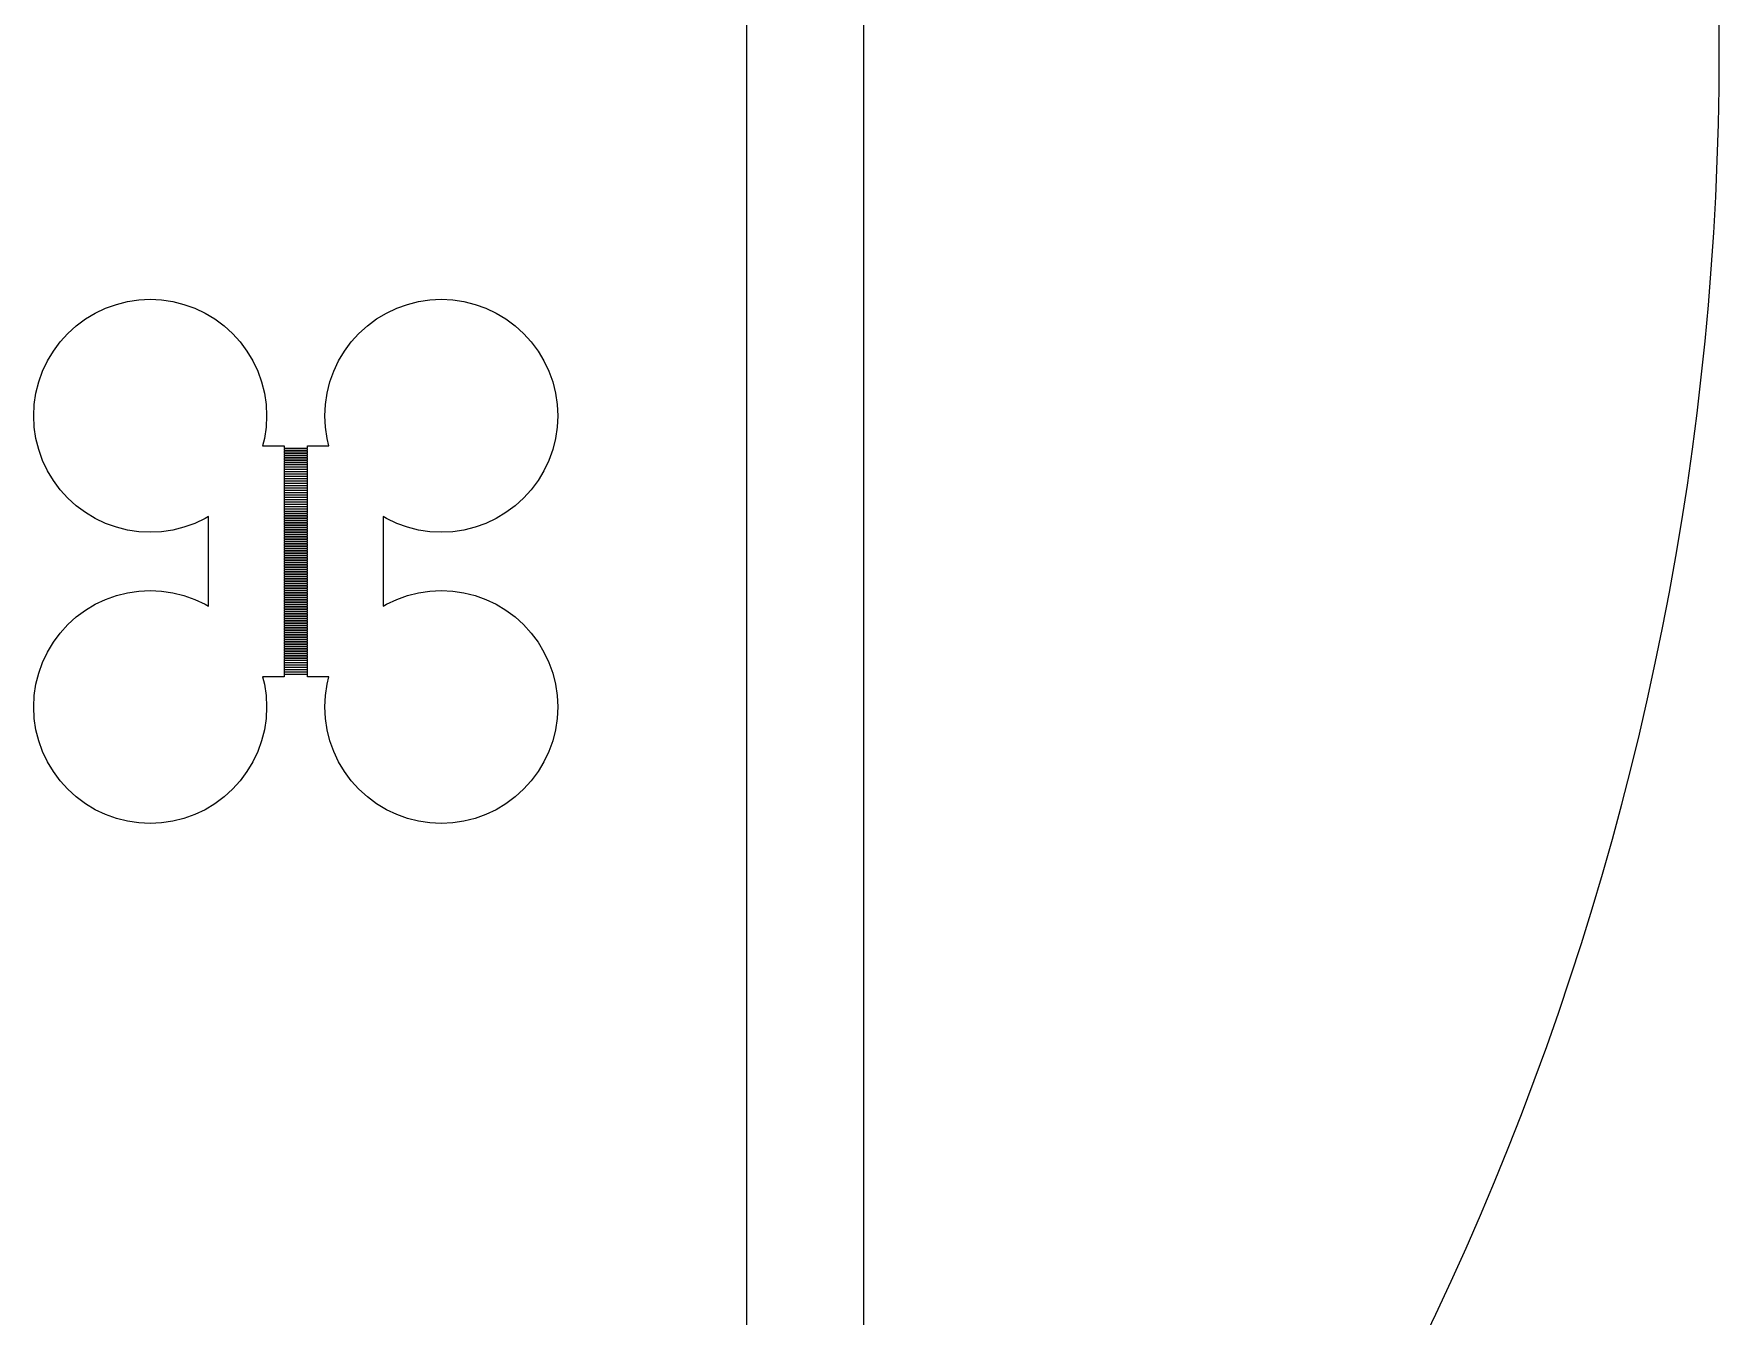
# Model space of a CAD drawing. Extents: x -18 to 83, y -18 to 83.
# Drawn here: x 54 to 82.95, y 10.54 to 32.56 of the extents above; entities that cross this region are included whole.
import ezdxf

# ---------------------------------------------------------------- set-up
doc = ezdxf.new("R2010")
doc.units = 0

msp = doc.modelspace()

# ---------------------------------------------------------------- linework, layer by layer
for p, q in [((68.25, 67.25), (68.25, -2.75)), ((66.25, -1.75), (66.25, 66.25)), ((82.95, 32.25), (82.9462, 32.8722)), ((82.9462, 31.6278), (82.95, 32.25)), ((82.9347, 31.0058), (82.9462, 31.6278)), ((82.9156, 30.3839), (82.9347, 31.0058)), ((82.8889, 29.7623), (82.9156, 30.3839)), ((82.8546, 29.141), (82.8889, 29.7623)), ((82.8126, 28.5203), (82.8546, 29.141)), ((82.763, 27.9001), (82.8126, 28.5203)), ((55.0572, 27.7638), (55.2346, 27.8477)), ((55.2346, 27.8477), (55.4194, 27.9139)), ((55.4194, 27.9139), (55.6098, 27.9616)), ((55.6098, 27.9616), (55.804, 27.9904)), ((55.804, 27.9904), (56, 28)), ((56, 28), (56.196, 27.9904)), ((56.196, 27.9904), (56.3902, 27.9616)), ((56.3902, 27.9616), (56.5806, 27.9139)), ((56.5806, 27.9139), (56.7654, 27.8477)), ((56.7654, 27.8477), (56.9428, 27.7638)), ((60.0572, 27.7638), (60.2346, 27.8477)), ((60.2346, 27.8477), (60.4194, 27.9139)), ((60.4194, 27.9139), (60.6098, 27.9616)), ((60.6098, 27.9616), (60.804, 27.9904)), ((60.804, 27.9904), (61, 28)), ((61, 28), (61.196, 27.9904)), ((61.196, 27.9904), (61.3902, 27.9616)), ((61.3902, 27.9616), (61.5806, 27.9139)), ((61.5806, 27.9139), (61.7654, 27.8477)), ((61.7654, 27.8477), (61.9428, 27.7638)), ((82.7059, 27.2805), (82.763, 27.9001)), ((54.5858, 27.4142), (54.7312, 27.546)), ((54.7312, 27.546), (54.8889, 27.6629)), ((54.8889, 27.6629), (55.0572, 27.7638)), ((56.9428, 27.7638), (57.1111, 27.6629)), ((57.1111, 27.6629), (57.2688, 27.546)), ((57.2688, 27.546), (57.4142, 27.4142)), ((59.5858, 27.4142), (59.7312, 27.546)), ((59.7312, 27.546), (59.8889, 27.6629)), ((59.8889, 27.6629), (60.0572, 27.7638)), ((61.9428, 27.7638), (62.1111, 27.6629)), ((62.1111, 27.6629), (62.2688, 27.546)), ((62.2688, 27.546), (62.4142, 27.4142)), ((54.3371, 27.1111), (54.454, 27.2688)), ((54.454, 27.2688), (54.5858, 27.4142)), ((57.4142, 27.4142), (57.546, 27.2688)), ((57.546, 27.2688), (57.6629, 27.1111)), ((59.3371, 27.1111), (59.454, 27.2688)), ((59.454, 27.2688), (59.5858, 27.4142)), ((62.4142, 27.4142), (62.546, 27.2688)), ((62.546, 27.2688), (62.6629, 27.1111)), ((82.6411, 26.6617), (82.7059, 27.2805)), ((54.1523, 26.7654), (54.2362, 26.9428)), ((54.2362, 26.9428), (54.3371, 27.1111)), ((57.6629, 27.1111), (57.7639, 26.9428)), ((57.7639, 26.9428), (57.8478, 26.7654)), ((59.1522, 26.7654), (59.2361, 26.9428)), ((59.2361, 26.9428), (59.3371, 27.1111)), ((62.6629, 27.1111), (62.7638, 26.9428)), ((62.7638, 26.9428), (62.8477, 26.7654)), ((54.0861, 26.5806), (54.1523, 26.7654)), ((57.8478, 26.7654), (57.9139, 26.5806)), ((59.0861, 26.5806), (59.1522, 26.7654)), ((62.8477, 26.7654), (62.9139, 26.5806)), ((82.5687, 26.0438), (82.6411, 26.6617)), ((54.0096, 26.196), (54.0384, 26.3902)), ((54.0384, 26.3902), (54.0861, 26.5806)), ((57.9139, 26.5806), (57.9616, 26.3902)), ((57.9616, 26.3902), (57.9904, 26.196)), ((59.0096, 26.196), (59.0384, 26.3902)), ((59.0384, 26.3902), (59.0861, 26.5806)), ((62.9139, 26.5806), (62.9616, 26.3902)), ((62.9616, 26.3902), (62.9904, 26.196)), ((54, 26), (54.0096, 26.196)), ((57.9904, 26.196), (58, 26)), ((59, 26), (59.0096, 26.196)), ((62.9904, 26.196), (63, 26)), ((54.0096, 25.804), (54, 26)), ((54.0384, 25.6098), (54.0096, 25.804)), ((57.9904, 25.804), (57.9616, 25.6098)), ((58, 26), (57.9904, 25.804)), ((59.0096, 25.804), (59, 26)), ((59.0384, 25.6098), (59.0096, 25.804)), ((62.9904, 25.804), (62.9616, 25.6098)), ((63, 26), (62.9904, 25.804)), ((82.4888, 25.4268), (82.5687, 26.0438)), ((54.0861, 25.4194), (54.0384, 25.6098)), ((57.9616, 25.6098), (57.9303, 25.485)), ((57.9303, 25.485), (58.3, 25.485)), ((58.3, 25.485), (58.3, 25.445)), ((58.7, 25.445), (58.7, 25.485)), ((58.7, 25.485), (59.0697, 25.485)), ((59.0697, 25.485), (59.0384, 25.6098)), ((62.9616, 25.6098), (62.9139, 25.4194)), ((54.1523, 25.2346), (54.0861, 25.4194)), ((54.2362, 25.0572), (54.1523, 25.2346)), ((58.3, 25.445), (58.7, 25.445)), ((58.7, 25.435), (58.3, 25.435)), ((58.3, 25.435), (58.3, 25.405)), ((58.3, 25.405), (58.7, 25.405)), ((58.7, 25.395), (58.3, 25.395)), ((58.3, 25.395), (58.3, 25.365)), ((58.3, 25.365), (58.7, 25.365)), ((58.7, 25.355), (58.3, 25.355)), ((58.3, 25.355), (58.3, 25.325)), ((58.3, 25.325), (58.7, 25.325)), ((58.7, 25.315), (58.3, 25.315)), ((58.3, 25.315), (58.3, 25.285)), ((58.3, 25.285), (58.7, 25.285)), ((58.7, 25.275), (58.3, 25.275)), ((58.3, 25.275), (58.3, 25.245)), ((58.3, 25.245), (58.7, 25.245)), ((58.7, 25.235), (58.3, 25.235)), ((58.3, 25.235), (58.3, 25.205)), ((58.3, 25.205), (58.7, 25.205)), ((58.7, 25.195), (58.3, 25.195)), ((58.3, 25.195), (58.3, 25.165)), ((58.7, 25.405), (58.7, 25.435)), ((58.7, 25.365), (58.7, 25.395)), ((58.7, 25.325), (58.7, 25.355)), ((58.7, 25.285), (58.7, 25.315)), ((58.7, 25.245), (58.7, 25.275)), ((58.7, 25.205), (58.7, 25.235)), ((58.7, 25.165), (58.7, 25.195)), ((62.8477, 25.2346), (62.7638, 25.0572)), ((62.9139, 25.4194), (62.8477, 25.2346)), ((82.4012, 24.8108), (82.4888, 25.4268)), ((54.3371, 24.8889), (54.2362, 25.0572)), ((58.3, 25.165), (58.7, 25.165)), ((58.7, 25.155), (58.3, 25.155)), ((58.3, 25.155), (58.3, 25.125)), ((58.3, 25.125), (58.7, 25.125)), ((58.7, 25.115), (58.3, 25.115)), ((58.3, 25.115), (58.3, 25.085)), ((58.3, 25.085), (58.7, 25.085)), ((58.7, 25.075), (58.3, 25.075)), ((58.3, 25.075), (58.3, 25.045)), ((58.3, 25.045), (58.7, 25.045)), ((58.7, 25.035), (58.3, 25.035)), ((58.3, 25.035), (58.3, 25.005)), ((58.3, 25.005), (58.7, 25.005)), ((58.7, 24.995), (58.3, 24.995)), ((58.3, 24.995), (58.3, 24.965)), ((58.3, 24.965), (58.7, 24.965)), ((58.7, 24.955), (58.3, 24.955)), ((58.3, 24.955), (58.3, 24.925)), ((58.3, 24.925), (58.7, 24.925)), ((58.7, 24.915), (58.3, 24.915)), ((58.3, 24.915), (58.3, 24.885)), ((58.7, 25.125), (58.7, 25.155)), ((58.7, 25.085), (58.7, 25.115)), ((58.7, 25.045), (58.7, 25.075)), ((58.7, 25.005), (58.7, 25.035)), ((58.7, 24.965), (58.7, 24.995)), ((58.7, 24.925), (58.7, 24.955)), ((58.7, 24.885), (58.7, 24.915)), ((62.7638, 25.0572), (62.6629, 24.8889)), ((54.454, 24.7312), (54.3371, 24.8889)), ((54.5858, 24.5858), (54.454, 24.7312)), ((58.3, 24.885), (58.7, 24.885)), ((58.7, 24.875), (58.3, 24.875)), ((58.3, 24.875), (58.3, 24.845)), ((58.3, 24.845), (58.7, 24.845)), ((58.7, 24.835), (58.3, 24.835)), ((58.3, 24.835), (58.3, 24.805)), ((58.3, 24.805), (58.7, 24.805)), ((58.7, 24.795), (58.3, 24.795)), ((58.3, 24.795), (58.3, 24.765)), ((58.3, 24.765), (58.7, 24.765)), ((58.7, 24.755), (58.3, 24.755)), ((58.3, 24.755), (58.3, 24.725)), ((58.3, 24.725), (58.7, 24.725)), ((58.7, 24.715), (58.3, 24.715)), ((58.3, 24.715), (58.3, 24.685)), ((58.3, 24.685), (58.7, 24.685)), ((58.7, 24.675), (58.3, 24.675)), ((58.3, 24.675), (58.3, 24.645)), ((58.3, 24.645), (58.7, 24.645)), ((58.7, 24.635), (58.3, 24.635)), ((58.3, 24.635), (58.3, 24.605)), ((58.7, 24.845), (58.7, 24.875)), ((58.7, 24.805), (58.7, 24.835)), ((58.7, 24.765), (58.7, 24.795)), ((58.7, 24.725), (58.7, 24.755)), ((58.7, 24.685), (58.7, 24.715)), ((58.7, 24.645), (58.7, 24.675)), ((58.7, 24.605), (58.7, 24.635)), ((62.546, 24.7312), (62.4142, 24.5858)), ((62.6629, 24.8889), (62.546, 24.7312)), ((82.3062, 24.1959), (82.4012, 24.8108)), ((54.7312, 24.454), (54.5858, 24.5858)), ((54.8889, 24.3371), (54.7312, 24.454)), ((55.0572, 24.2361), (54.8889, 24.3371)), ((58.3, 24.605), (58.7, 24.605)), ((58.7, 24.595), (58.3, 24.595)), ((58.3, 24.595), (58.3, 24.565)), ((58.3, 24.565), (58.7, 24.565)), ((58.7, 24.555), (58.3, 24.555)), ((58.3, 24.555), (58.3, 24.525)), ((58.3, 24.525), (58.7, 24.525)), ((58.7, 24.515), (58.3, 24.515)), ((58.3, 24.515), (58.3, 24.485)), ((58.3, 24.485), (58.7, 24.485)), ((58.7, 24.475), (58.3, 24.475)), ((58.3, 24.475), (58.3, 24.445)), ((58.3, 24.445), (58.7, 24.445)), ((58.7, 24.435), (58.3, 24.435)), ((58.3, 24.435), (58.3, 24.405)), ((58.3, 24.405), (58.7, 24.405)), ((58.7, 24.395), (58.3, 24.395)), ((58.3, 24.395), (58.3, 24.365)), ((58.3, 24.365), (58.7, 24.365)), ((58.7, 24.355), (58.3, 24.355)), ((58.3, 24.355), (58.3, 24.325)), ((58.3, 24.325), (58.7, 24.325)), ((58.7, 24.565), (58.7, 24.595)), ((58.7, 24.525), (58.7, 24.555)), ((58.7, 24.485), (58.7, 24.515)), ((58.7, 24.445), (58.7, 24.475)), ((58.7, 24.405), (58.7, 24.435)), ((58.7, 24.365), (58.7, 24.395)), ((58.7, 24.325), (58.7, 24.355)), ((62.1111, 24.3371), (61.9428, 24.2361)), ((62.2688, 24.454), (62.1111, 24.3371)), ((62.4142, 24.5858), (62.2688, 24.454)), ((55.2346, 24.1522), (55.0572, 24.2361)), ((55.4194, 24.0861), (55.2346, 24.1522)), ((55.6098, 24.0384), (55.4194, 24.0861)), ((55.804, 24.0096), (55.6098, 24.0384)), ((56.3902, 24.0384), (56.196, 24.0096)), ((56.5806, 24.0861), (56.3902, 24.0384)), ((56.7654, 24.1522), (56.5806, 24.0861)), ((56.9428, 24.2361), (56.7654, 24.1522)), ((57, 24.2704), (56.9428, 24.2361)), ((57, 22.7296), (57, 24.2704)), ((58.7, 24.315), (58.3, 24.315)), ((58.3, 24.315), (58.3, 24.285)), ((58.3, 24.285), (58.7, 24.285)), ((58.7, 24.275), (58.3, 24.275)), ((58.3, 24.275), (58.3, 24.245)), ((58.3, 24.245), (58.7, 24.245)), ((58.7, 24.235), (58.3, 24.235)), ((58.3, 24.235), (58.3, 24.205)), ((58.3, 24.205), (58.7, 24.205)), ((58.7, 24.195), (58.3, 24.195)), ((58.3, 24.195), (58.3, 24.165)), ((58.3, 24.165), (58.7, 24.165)), ((58.7, 24.155), (58.3, 24.155)), ((58.3, 24.155), (58.3, 24.125)), ((58.3, 24.125), (58.7, 24.125)), ((58.7, 24.115), (58.3, 24.115)), ((58.3, 24.115), (58.3, 24.085)), ((58.3, 24.085), (58.7, 24.085)), ((58.7, 24.075), (58.3, 24.075)), ((58.3, 24.075), (58.3, 24.045)), ((58.3, 24.045), (58.7, 24.045)), ((58.7, 24.035), (58.3, 24.035)), ((58.3, 24.035), (58.3, 24.005)), ((58.7, 24.285), (58.7, 24.315)), ((58.7, 24.245), (58.7, 24.275)), ((58.7, 24.205), (58.7, 24.235)), ((58.7, 24.165), (58.7, 24.195)), ((58.7, 24.125), (58.7, 24.155)), ((58.7, 24.085), (58.7, 24.115)), ((58.7, 24.045), (58.7, 24.075)), ((58.7, 24.005), (58.7, 24.035)), ((60.0572, 24.2361), (60, 24.2704)), ((60, 24.2704), (60, 22.7296)), ((60.2346, 24.1522), (60.0572, 24.2361)), ((60.4194, 24.0861), (60.2346, 24.1522)), ((60.6098, 24.0384), (60.4194, 24.0861)), ((60.804, 24.0096), (60.6098, 24.0384)), ((61.3902, 24.0384), (61.196, 24.0096)), ((61.5806, 24.0861), (61.3902, 24.0384)), ((61.7654, 24.1522), (61.5806, 24.0861)), ((61.9428, 24.2361), (61.7654, 24.1522)), ((82.2036, 23.5822), (82.3062, 24.1959)), ((56, 24), (55.804, 24.0096)), ((56.196, 24.0096), (56, 24)), ((58.3, 24.005), (58.7, 24.005)), ((58.7, 23.995), (58.3, 23.995)), ((58.3, 23.995), (58.3, 23.965)), ((58.3, 23.965), (58.7, 23.965)), ((58.7, 23.955), (58.3, 23.955)), ((58.3, 23.955), (58.3, 23.925)), ((58.3, 23.925), (58.7, 23.925)), ((58.7, 23.915), (58.3, 23.915)), ((58.3, 23.915), (58.3, 23.885)), ((58.3, 23.885), (58.7, 23.885)), ((58.7, 23.875), (58.3, 23.875)), ((58.3, 23.875), (58.3, 23.845)), ((58.3, 23.845), (58.7, 23.845)), ((58.7, 23.835), (58.3, 23.835)), ((58.3, 23.835), (58.3, 23.805)), ((58.3, 23.805), (58.7, 23.805)), ((58.7, 23.795), (58.3, 23.795)), ((58.3, 23.795), (58.3, 23.765)), ((58.3, 23.765), (58.7, 23.765)), ((58.7, 23.755), (58.3, 23.755)), ((58.3, 23.755), (58.3, 23.725)), ((58.7, 23.965), (58.7, 23.995)), ((58.7, 23.925), (58.7, 23.955)), ((58.7, 23.885), (58.7, 23.915)), ((58.7, 23.845), (58.7, 23.875)), ((58.7, 23.805), (58.7, 23.835)), ((58.7, 23.765), (58.7, 23.795)), ((58.7, 23.725), (58.7, 23.755)), ((61, 24), (60.804, 24.0096)), ((61.196, 24.0096), (61, 24)), ((58.3, 23.725), (58.7, 23.725)), ((58.7, 23.715), (58.3, 23.715)), ((58.3, 23.715), (58.3, 23.685)), ((58.3, 23.685), (58.7, 23.685)), ((58.7, 23.675), (58.3, 23.675)), ((58.3, 23.675), (58.3, 23.645)), ((58.3, 23.645), (58.7, 23.645)), ((58.7, 23.635), (58.3, 23.635)), ((58.3, 23.635), (58.3, 23.605)), ((58.3, 23.605), (58.7, 23.605)), ((58.7, 23.595), (58.3, 23.595)), ((58.3, 23.595), (58.3, 23.565)), ((58.3, 23.565), (58.7, 23.565)), ((58.7, 23.555), (58.3, 23.555)), ((58.3, 23.555), (58.3, 23.525)), ((58.3, 23.525), (58.7, 23.525)), ((58.7, 23.515), (58.3, 23.515)), ((58.3, 23.515), (58.3, 23.485)), ((58.3, 23.485), (58.7, 23.485)), ((58.7, 23.475), (58.3, 23.475)), ((58.3, 23.475), (58.3, 23.445)), ((58.7, 23.685), (58.7, 23.715)), ((58.7, 23.645), (58.7, 23.675)), ((58.7, 23.605), (58.7, 23.635)), ((58.7, 23.565), (58.7, 23.595)), ((58.7, 23.525), (58.7, 23.555)), ((58.7, 23.485), (58.7, 23.515)), ((58.7, 23.445), (58.7, 23.475)), ((82.0934, 22.9699), (82.2036, 23.5822)), ((58.3, 23.445), (58.7, 23.445)), ((58.7, 23.435), (58.3, 23.435)), ((58.3, 23.435), (58.3, 23.405)), ((58.3, 23.405), (58.7, 23.405)), ((58.7, 23.395), (58.3, 23.395)), ((58.3, 23.395), (58.3, 23.365)), ((58.3, 23.365), (58.7, 23.365)), ((58.7, 23.355), (58.3, 23.355)), ((58.3, 23.355), (58.3, 23.325)), ((58.3, 23.325), (58.7, 23.325)), ((58.7, 23.315), (58.3, 23.315)), ((58.3, 23.315), (58.3, 23.285)), ((58.3, 23.285), (58.7, 23.285)), ((58.7, 23.275), (58.3, 23.275)), ((58.3, 23.275), (58.3, 23.245)), ((58.3, 23.245), (58.7, 23.245)), ((58.7, 23.235), (58.3, 23.235)), ((58.3, 23.235), (58.3, 23.205)), ((58.3, 23.205), (58.7, 23.205)), ((58.7, 23.195), (58.3, 23.195)), ((58.3, 23.195), (58.3, 23.165)), ((58.3, 23.165), (58.7, 23.165)), ((58.7, 23.405), (58.7, 23.435)), ((58.7, 23.365), (58.7, 23.395)), ((58.7, 23.325), (58.7, 23.355)), ((58.7, 23.285), (58.7, 23.315)), ((58.7, 23.245), (58.7, 23.275)), ((58.7, 23.205), (58.7, 23.235)), ((58.7, 23.165), (58.7, 23.195)), ((55.2346, 22.8478), (55.4194, 22.9139)), ((55.4194, 22.9139), (55.6098, 22.9616)), ((55.6098, 22.9616), (55.804, 22.9904)), ((55.804, 22.9904), (56, 23)), ((56, 23), (56.196, 22.9904)), ((56.196, 22.9904), (56.3902, 22.9616)), ((56.3902, 22.9616), (56.5806, 22.9139)), ((56.5806, 22.9139), (56.7654, 22.8478)), ((58.7, 23.155), (58.3, 23.155)), ((58.3, 23.155), (58.3, 23.125)), ((58.3, 23.125), (58.7, 23.125)), ((58.7, 23.115), (58.3, 23.115)), ((58.3, 23.115), (58.3, 23.085)), ((58.3, 23.085), (58.7, 23.085)), ((58.7, 23.075), (58.3, 23.075)), ((58.3, 23.075), (58.3, 23.045)), ((58.3, 23.045), (58.7, 23.045)), ((58.7, 23.035), (58.3, 23.035)), ((58.3, 23.035), (58.3, 23.005)), ((58.3, 23.005), (58.7, 23.005)), ((58.7, 22.995), (58.3, 22.995)), ((58.3, 22.995), (58.3, 22.965)), ((58.3, 22.965), (58.7, 22.965)), ((58.7, 22.955), (58.3, 22.955)), ((58.3, 22.955), (58.3, 22.925)), ((58.3, 22.925), (58.7, 22.925)), ((58.7, 22.915), (58.3, 22.915)), ((58.3, 22.915), (58.3, 22.885)), ((58.3, 22.885), (58.7, 22.885)), ((58.7, 22.875), (58.3, 22.875)), ((58.3, 22.875), (58.3, 22.845)), ((58.7, 23.125), (58.7, 23.155)), ((58.7, 23.085), (58.7, 23.115)), ((58.7, 23.045), (58.7, 23.075)), ((58.7, 23.005), (58.7, 23.035)), ((58.7, 22.965), (58.7, 22.995)), ((58.7, 22.925), (58.7, 22.955)), ((58.7, 22.885), (58.7, 22.915)), ((58.7, 22.845), (58.7, 22.875)), ((60.2346, 22.8478), (60.4194, 22.9139)), ((60.4194, 22.9139), (60.6098, 22.9616)), ((60.6098, 22.9616), (60.804, 22.9904)), ((60.804, 22.9904), (61, 23)), ((61, 23), (61.196, 22.9904)), ((61.196, 22.9904), (61.3902, 22.9616)), ((61.3902, 22.9616), (61.5806, 22.9139)), ((61.5806, 22.9139), (61.7654, 22.8478)), ((81.9758, 22.3589), (82.0934, 22.9699)), ((54.7312, 22.546), (54.8889, 22.6629)), ((54.8889, 22.6629), (55.0572, 22.7639)), ((55.0572, 22.7639), (55.2346, 22.8478)), ((56.7654, 22.8478), (56.9428, 22.7639)), ((56.9428, 22.7639), (57, 22.7296)), ((58.3, 22.845), (58.7, 22.845)), ((58.7, 22.835), (58.3, 22.835)), ((58.3, 22.835), (58.3, 22.805)), ((58.3, 22.805), (58.7, 22.805)), ((58.7, 22.795), (58.3, 22.795)), ((58.3, 22.795), (58.3, 22.765)), ((58.3, 22.765), (58.7, 22.765)), ((58.7, 22.755), (58.3, 22.755)), ((58.3, 22.755), (58.3, 22.725)), ((58.3, 22.725), (58.7, 22.725)), ((58.7, 22.715), (58.3, 22.715)), ((58.3, 22.715), (58.3, 22.685)), ((58.3, 22.685), (58.7, 22.685)), ((58.7, 22.675), (58.3, 22.675)), ((58.3, 22.675), (58.3, 22.645)), ((58.3, 22.645), (58.7, 22.645)), ((58.7, 22.635), (58.3, 22.635)), ((58.3, 22.635), (58.3, 22.605)), ((58.3, 22.605), (58.7, 22.605)), ((58.7, 22.595), (58.3, 22.595)), ((58.3, 22.595), (58.3, 22.565)), ((58.7, 22.805), (58.7, 22.835)), ((58.7, 22.765), (58.7, 22.795)), ((58.7, 22.725), (58.7, 22.755)), ((58.7, 22.685), (58.7, 22.715)), ((58.7, 22.645), (58.7, 22.675)), ((58.7, 22.605), (58.7, 22.635)), ((58.7, 22.565), (58.7, 22.595)), ((60, 22.7296), (60.0572, 22.7639)), ((60.0572, 22.7639), (60.2346, 22.8478)), ((61.7654, 22.8478), (61.9428, 22.7639)), ((61.9428, 22.7639), (62.1111, 22.6629)), ((62.1111, 22.6629), (62.2688, 22.546)), ((54.454, 22.2688), (54.5858, 22.4142)), ((54.5858, 22.4142), (54.7312, 22.546)), ((58.3, 22.565), (58.7, 22.565)), ((58.7, 22.555), (58.3, 22.555)), ((58.3, 22.555), (58.3, 22.525)), ((58.3, 22.525), (58.7, 22.525)), ((58.7, 22.515), (58.3, 22.515)), ((58.3, 22.515), (58.3, 22.485)), ((58.3, 22.485), (58.7, 22.485)), ((58.7, 22.475), (58.3, 22.475)), ((58.3, 22.475), (58.3, 22.445)), ((58.3, 22.445), (58.7, 22.445)), ((58.7, 22.435), (58.3, 22.435)), ((58.3, 22.435), (58.3, 22.405)), ((58.3, 22.405), (58.7, 22.405)), ((58.7, 22.395), (58.3, 22.395)), ((58.3, 22.395), (58.3, 22.365)), ((58.3, 22.365), (58.7, 22.365)), ((58.7, 22.355), (58.3, 22.355)), ((58.3, 22.355), (58.3, 22.325)), ((58.3, 22.325), (58.7, 22.325)), ((58.7, 22.315), (58.3, 22.315)), ((58.3, 22.315), (58.3, 22.285)), ((58.7, 22.525), (58.7, 22.555)), ((58.7, 22.485), (58.7, 22.515)), ((58.7, 22.445), (58.7, 22.475)), ((58.7, 22.405), (58.7, 22.435)), ((58.7, 22.365), (58.7, 22.395)), ((58.7, 22.325), (58.7, 22.355)), ((58.7, 22.285), (58.7, 22.315)), ((62.2688, 22.546), (62.4142, 22.4142)), ((62.4142, 22.4142), (62.546, 22.2688)), ((81.8507, 21.7495), (81.9758, 22.3589)), ((54.2362, 21.9428), (54.3371, 22.1111)), ((54.3371, 22.1111), (54.454, 22.2688)), ((58.3, 22.285), (58.7, 22.285)), ((58.7, 22.275), (58.3, 22.275)), ((58.3, 22.275), (58.3, 22.245)), ((58.3, 22.245), (58.7, 22.245)), ((58.7, 22.235), (58.3, 22.235)), ((58.3, 22.235), (58.3, 22.205)), ((58.3, 22.205), (58.7, 22.205)), ((58.7, 22.195), (58.3, 22.195)), ((58.3, 22.195), (58.3, 22.165)), ((58.3, 22.165), (58.7, 22.165)), ((58.7, 22.155), (58.3, 22.155)), ((58.3, 22.155), (58.3, 22.125)), ((58.3, 22.125), (58.7, 22.125)), ((58.7, 22.115), (58.3, 22.115)), ((58.3, 22.115), (58.3, 22.085)), ((58.3, 22.085), (58.7, 22.085)), ((58.7, 22.075), (58.3, 22.075)), ((58.3, 22.075), (58.3, 22.045)), ((58.3, 22.045), (58.7, 22.045)), ((58.7, 22.035), (58.3, 22.035)), ((58.3, 22.035), (58.3, 22.005)), ((58.3, 22.005), (58.7, 22.005)), ((58.7, 22.245), (58.7, 22.275)), ((58.7, 22.205), (58.7, 22.235)), ((58.7, 22.165), (58.7, 22.195)), ((58.7, 22.125), (58.7, 22.155)), ((58.7, 22.085), (58.7, 22.115)), ((58.7, 22.045), (58.7, 22.075)), ((58.7, 22.005), (58.7, 22.035)), ((62.546, 22.2688), (62.6629, 22.1111)), ((62.6629, 22.1111), (62.7638, 21.9428)), ((54.0861, 21.5806), (54.1523, 21.7654)), ((54.1523, 21.7654), (54.2362, 21.9428)), ((58.7, 21.995), (58.3, 21.995)), ((58.3, 21.995), (58.3, 21.965)), ((58.3, 21.965), (58.7, 21.965)), ((58.7, 21.955), (58.3, 21.955)), ((58.3, 21.955), (58.3, 21.925)), ((58.3, 21.925), (58.7, 21.925)), ((58.7, 21.915), (58.3, 21.915)), ((58.3, 21.915), (58.3, 21.885)), ((58.3, 21.885), (58.7, 21.885)), ((58.7, 21.875), (58.3, 21.875)), ((58.3, 21.875), (58.3, 21.845)), ((58.3, 21.845), (58.7, 21.845)), ((58.7, 21.835), (58.3, 21.835)), ((58.3, 21.835), (58.3, 21.805)), ((58.3, 21.805), (58.7, 21.805)), ((58.7, 21.795), (58.3, 21.795)), ((58.3, 21.795), (58.3, 21.765)), ((58.3, 21.765), (58.7, 21.765)), ((58.7, 21.755), (58.3, 21.755)), ((58.3, 21.755), (58.3, 21.725)), ((58.3, 21.725), (58.7, 21.725)), ((58.7, 21.715), (58.3, 21.715)), ((58.3, 21.715), (58.3, 21.685)), ((58.7, 21.965), (58.7, 21.995)), ((58.7, 21.925), (58.7, 21.955)), ((58.7, 21.885), (58.7, 21.915)), ((58.7, 21.845), (58.7, 21.875)), ((58.7, 21.805), (58.7, 21.835)), ((58.7, 21.765), (58.7, 21.795)), ((58.7, 21.725), (58.7, 21.755)), ((58.7, 21.685), (58.7, 21.715)), ((62.7638, 21.9428), (62.8477, 21.7654)), ((62.8477, 21.7654), (62.9139, 21.5806)), ((81.7181, 21.1416), (81.8507, 21.7495)), ((54.0384, 21.3902), (54.0861, 21.5806)), ((58.3, 21.515), (57.9303, 21.515)), ((57.9303, 21.515), (57.9616, 21.3902)), ((58.3, 21.685), (58.7, 21.685)), ((58.7, 21.675), (58.3, 21.675)), ((58.3, 21.675), (58.3, 21.645)), ((58.3, 21.645), (58.7, 21.645)), ((58.7, 21.635), (58.3, 21.635)), ((58.3, 21.635), (58.3, 21.605)), ((58.3, 21.605), (58.7, 21.605)), ((58.7, 21.595), (58.3, 21.595)), ((58.3, 21.595), (58.3, 21.565)), ((58.3, 21.565), (58.7, 21.565)), ((58.7, 21.555), (58.3, 21.555)), ((58.3, 21.555), (58.3, 21.515)), ((58.7, 21.645), (58.7, 21.675)), ((58.7, 21.605), (58.7, 21.635)), ((58.7, 21.565), (58.7, 21.595)), ((58.7, 21.515), (58.7, 21.555)), ((59.0697, 21.515), (58.7, 21.515)), ((59.0384, 21.3902), (59.0697, 21.515)), ((62.9139, 21.5806), (62.9616, 21.3902)), ((54, 21), (54.0096, 21.196)), ((54.0096, 21.196), (54.0384, 21.3902)), ((57.9616, 21.3902), (57.9904, 21.196)), ((57.9904, 21.196), (58, 21)), ((59, 21), (59.0096, 21.196)), ((59.0096, 21.196), (59.0384, 21.3902)), ((62.9616, 21.3902), (62.9904, 21.196)), ((62.9904, 21.196), (63, 21)), ((81.578, 20.5353), (81.7181, 21.1416)), ((54.0096, 20.804), (54, 21)), ((58, 21), (57.9904, 20.804)), ((59.0096, 20.804), (59, 21)), ((63, 21), (62.9904, 20.804)), ((54.0384, 20.6098), (54.0096, 20.804)), ((54.0861, 20.4194), (54.0384, 20.6098)), ((57.9616, 20.6098), (57.9139, 20.4194)), ((57.9904, 20.804), (57.9616, 20.6098)), ((59.0384, 20.6098), (59.0096, 20.804)), ((59.0861, 20.4194), (59.0384, 20.6098)), ((62.9616, 20.6098), (62.9139, 20.4194)), ((62.9904, 20.804), (62.9616, 20.6098)), ((54.1523, 20.2346), (54.0861, 20.4194)), ((57.9139, 20.4194), (57.8478, 20.2346)), ((59.1522, 20.2346), (59.0861, 20.4194)), ((62.9139, 20.4194), (62.8477, 20.2346)), ((81.4306, 19.9309), (81.578, 20.5353)), ((54.2362, 20.0572), (54.1523, 20.2346)), ((54.3371, 19.8889), (54.2362, 20.0572)), ((57.7639, 20.0572), (57.6629, 19.8889)), ((57.8478, 20.2346), (57.7639, 20.0572)), ((59.2361, 20.0572), (59.1522, 20.2346)), ((59.3371, 19.8889), (59.2361, 20.0572)), ((62.7638, 20.0572), (62.6629, 19.8889)), ((62.8477, 20.2346), (62.7638, 20.0572)), ((54.454, 19.7312), (54.3371, 19.8889)), ((54.5858, 19.5858), (54.454, 19.7312)), ((57.546, 19.7312), (57.4142, 19.5858)), ((57.6629, 19.8889), (57.546, 19.7312)), ((59.454, 19.7312), (59.3371, 19.8889)), ((59.5858, 19.5858), (59.454, 19.7312)), ((62.546, 19.7312), (62.4142, 19.5858)), ((62.6629, 19.8889), (62.546, 19.7312)), ((81.2757, 19.3283), (81.4306, 19.9309)), ((54.7312, 19.454), (54.5858, 19.5858)), ((54.8889, 19.3371), (54.7312, 19.454)), ((57.2688, 19.454), (57.1111, 19.3371)), ((57.4142, 19.5858), (57.2688, 19.454)), ((59.7312, 19.454), (59.5858, 19.5858)), ((59.8889, 19.3371), (59.7312, 19.454)), ((62.2688, 19.454), (62.1111, 19.3371)), ((62.4142, 19.5858), (62.2688, 19.454)), ((55.0572, 19.2362), (54.8889, 19.3371)), ((55.2346, 19.1523), (55.0572, 19.2362)), ((55.4194, 19.0861), (55.2346, 19.1523)), ((56.7654, 19.1523), (56.5806, 19.0861)), ((56.9428, 19.2362), (56.7654, 19.1523)), ((57.1111, 19.3371), (56.9428, 19.2362)), ((60.0572, 19.2362), (59.8889, 19.3371)), ((60.2346, 19.1523), (60.0572, 19.2362)), ((60.4194, 19.0861), (60.2346, 19.1523)), ((61.7654, 19.1523), (61.5806, 19.0861)), ((61.9428, 19.2362), (61.7654, 19.1523)), ((62.1111, 19.3371), (61.9428, 19.2362)), ((81.1134, 18.7277), (81.2757, 19.3283)), ((55.6098, 19.0384), (55.4194, 19.0861)), ((55.804, 19.0096), (55.6098, 19.0384)), ((56, 19), (55.804, 19.0096)), ((56.196, 19.0096), (56, 19)), ((56.3902, 19.0384), (56.196, 19.0096)), ((56.5806, 19.0861), (56.3902, 19.0384)), ((60.6098, 19.0384), (60.4194, 19.0861)), ((60.804, 19.0096), (60.6098, 19.0384)), ((61, 19), (60.804, 19.0096)), ((61.196, 19.0096), (61, 19)), ((61.3902, 19.0384), (61.196, 19.0096)), ((61.5806, 19.0861), (61.3902, 19.0384)), ((80.9438, 18.129), (81.1134, 18.7277)), ((80.7669, 17.5326), (80.9438, 18.129)), ((80.5826, 16.9383), (80.7669, 17.5326)), ((80.3911, 16.3463), (80.5826, 16.9383)), ((80.1923, 15.7568), (80.3911, 16.3463)), ((79.9863, 15.1697), (80.1923, 15.7568)), ((79.7731, 14.5852), (79.9863, 15.1697)), ((79.5527, 14.0033), (79.7731, 14.5852)), ((79.3253, 13.4242), (79.5527, 14.0033)), ((79.0907, 12.8479), (79.3253, 13.4242)), ((78.8491, 12.2746), (79.0907, 12.8479)), ((78.6004, 11.7043), (78.8491, 12.2746)), ((78.3448, 11.137), (78.6004, 11.7043)), ((78.0822, 10.573), (78.3448, 11.137)), ((77.8128, 10.0121), (78.0822, 10.573))]:
    msp.add_line(p, q)

doc.saveas('drawing.dxf')
